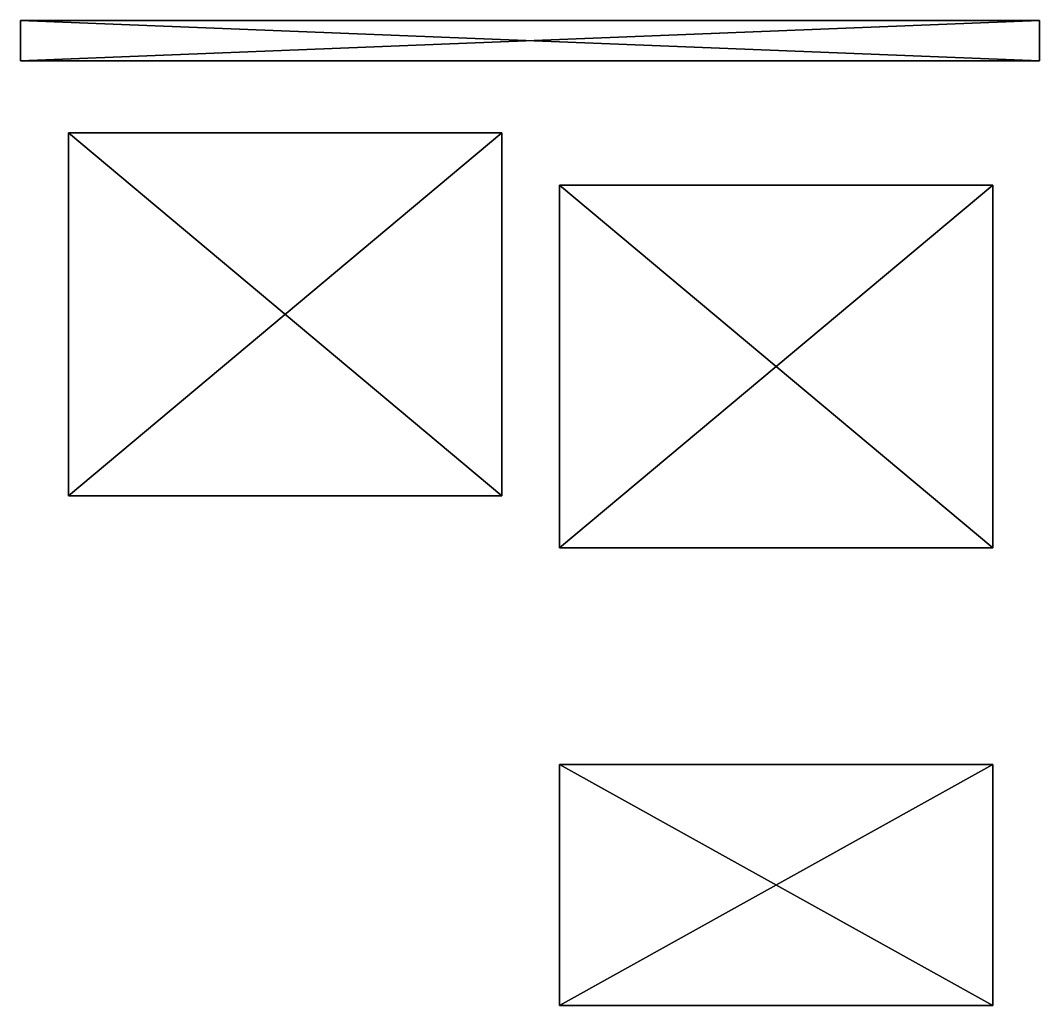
# Model space of a CAD drawing. Header units: millimetres. Extents: x -39 to 131, y -304 to 0.
# Drawn here: x 120.13 to 130.95, y -194.13 to -183.68 of the extents above; entities that cross this region are included whole.
import ezdxf

# ---------------------------------------------------------------- set-up
doc = ezdxf.new("R2010")
doc.units = ezdxf.units.MM
for name, color, linetype in [('CUBE_033_1', 7, 'Continuous'), ('CUBE_034_1', 7, 'Continuous'), ('CUBE_035_1', 7, 'Continuous'), ('CUBE_036_1', 7, 'Continuous')]:
    doc.layers.add(name, color=color, linetype=linetype)

msp = doc.modelspace()

# ---------------------------------------------------------------- meshes
at = {"layer": 'CUBE_033_1'}
mesh = msp.add_polyface(dxfattribs=at)
corners = [(130.459, -191.57, 14.419), (125.859, -194.13, 14.419), (130.459, -194.13, 14.419), (125.859, -191.57, 14.419), (130.459, -191.57, 14.419), (125.859, -191.57, 9.989), (125.859, -191.57, 14.419), (130.459, -191.57, 9.989), (130.459, -191.57, 14.419), (130.459, -194.13, 9.989), (130.459, -191.57, 9.989), (130.459, -194.13, 14.419), (125.859, -194.13, 14.419), (130.459, -194.13, 9.989), (130.459, -194.13, 14.419), (125.859, -194.13, 9.989), (125.859, -191.57, 9.989), (125.859, -194.13, 9.989), (125.859, -194.13, 14.419), (130.459, -194.13, 9.989), (125.859, -194.13, 9.989), (125.859, -191.57, 9.989), (130.459, -191.57, 9.989), (125.859, -191.57, 14.419)]
mesh.append_faces([[corners[k] for k in face] for face in [(0, 1, 2), (0, 3, 1), (4, 5, 6), (4, 7, 5), (8, 9, 10), (8, 11, 9), (12, 13, 14), (12, 15, 13), (16, 17, 18), (19, 20, 21), (19, 21, 22), (16, 18, 23)]])
at = {"layer": 'CUBE_034_1'}
mesh = msp.add_polyface(dxfattribs=at)
corners = [(130.459, -185.422, 14.799), (125.859, -189.272, 14.799), (130.459, -189.272, 14.799), (125.859, -185.422, 14.799), (130.459, -185.422, 14.799), (125.859, -185.422, 9.609), (125.859, -185.422, 14.799), (130.459, -185.422, 9.609), (130.459, -185.422, 14.799), (130.459, -189.272, 9.609), (130.459, -185.422, 9.609), (130.459, -189.272, 14.799), (125.859, -189.272, 14.799), (130.459, -189.272, 9.609), (130.459, -189.272, 14.799), (125.859, -189.272, 9.609), (125.859, -185.422, 9.609), (125.859, -189.272, 9.609), (125.859, -189.272, 14.799), (130.459, -189.272, 9.609), (125.859, -189.272, 9.609), (125.859, -185.422, 9.609), (130.459, -185.422, 9.609), (125.859, -185.422, 14.799)]
mesh.append_faces([[corners[k] for k in face] for face in [(0, 1, 2), (0, 3, 1), (4, 5, 6), (4, 7, 5), (8, 9, 10), (8, 11, 9), (12, 13, 14), (12, 15, 13), (16, 17, 18), (19, 20, 21), (19, 21, 22), (16, 18, 23)]])
at = {"layer": 'CUBE_035_1'}
mesh = msp.add_polyface(dxfattribs=at)
corners = [(125.245, -184.869, 14.837), (120.645, -188.719, 14.837), (125.245, -188.719, 14.837), (120.645, -184.869, 14.837), (125.245, -184.869, 14.837), (120.645, -184.869, 9.647), (120.645, -184.869, 14.837), (125.245, -184.869, 9.647), (125.245, -184.869, 14.837), (125.245, -188.719, 9.647), (125.245, -184.869, 9.647), (125.245, -188.719, 14.837), (120.645, -188.719, 14.837), (125.245, -188.719, 9.647), (125.245, -188.719, 14.837), (120.645, -188.719, 9.647), (120.645, -184.869, 9.647), (120.645, -188.719, 9.647), (120.645, -188.719, 14.837), (125.245, -188.719, 9.647), (120.645, -188.719, 9.647), (120.645, -184.869, 9.647), (125.245, -184.869, 9.647), (120.645, -184.869, 14.837)]
mesh.append_faces([[corners[k] for k in face] for face in [(0, 1, 2), (0, 3, 1), (4, 5, 6), (4, 7, 5), (8, 9, 10), (8, 11, 9), (12, 13, 14), (12, 15, 13), (16, 17, 18), (19, 20, 21), (19, 21, 22), (16, 18, 23)]])
at = {"layer": 'CUBE_036_1'}
mesh = msp.add_polyface(dxfattribs=at)
corners = [(130.955, -183.675, 13.933), (120.135, -184.105, 13.933), (130.955, -184.105, 13.933), (120.135, -183.675, 13.933), (130.955, -183.675, 13.933), (120.135, -183.675, 9.813), (120.135, -183.675, 13.933), (130.955, -183.675, 9.813), (130.955, -183.675, 13.933), (130.955, -184.105, 9.813), (130.955, -183.675, 9.813), (130.955, -184.105, 13.933), (120.135, -184.105, 13.933), (130.955, -184.105, 9.813), (130.955, -184.105, 13.933), (120.135, -184.105, 9.813), (120.135, -183.675, 9.813), (120.135, -184.105, 9.813), (120.135, -184.105, 13.933), (130.955, -184.105, 9.813), (120.135, -184.105, 9.813), (120.135, -183.675, 9.813), (130.955, -183.675, 9.813), (120.135, -183.675, 13.933)]
mesh.append_faces([[corners[k] for k in face] for face in [(0, 1, 2), (0, 3, 1), (4, 5, 6), (4, 7, 5), (8, 9, 10), (8, 11, 9), (12, 13, 14), (12, 15, 13), (16, 17, 18), (19, 20, 21), (19, 21, 22), (16, 18, 23)]])

doc.saveas('drawing.dxf')
